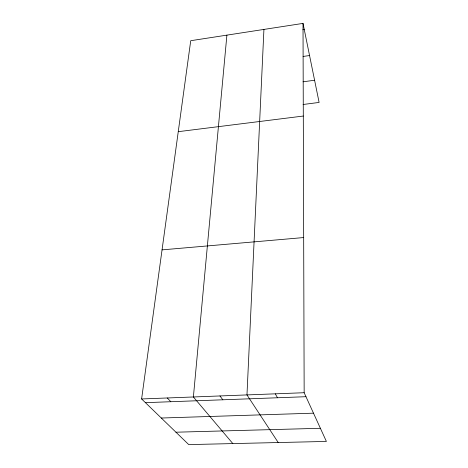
<?xml version="1.0" encoding="UTF-8"?>
<svg xmlns="http://www.w3.org/2000/svg" width="468" height="468" viewBox="0 0 468 468"><rect width="100%" height="100%" fill="white"/><g stroke="black" fill="none" stroke-linecap="round" stroke-linejoin="round"><path stroke-width="0.7" d="M263.929 29.42L246.969 394.916L278.226 442.547M226.898 35.129L193.389 396.975L232.842 443.588M303.012 23.4L304.159 392.722L326.389 441.435L188.739 444.6L141.611 398.958L190.728 40.704L303.012 23.4L319.112 102.433L303.089 104.493M302.825 29.771L304.264 29.548M303.071 56.464L309.559 55.534M303.042 81.806L314.59 80.239M178.255 131.678L303.299 116.041M162.051 249.877L303.679 237.557M141.611 398.958L304.159 392.722M145.437 402.667L305.978 396.706M161.302 418.029L313.49 413.174M175.939 432.204L320.387 428.29M167.281 397.975L170.808 401.725M219.948 395.951L222.838 399.795M275.307 393.828L277.495 397.765"/></g></svg>
